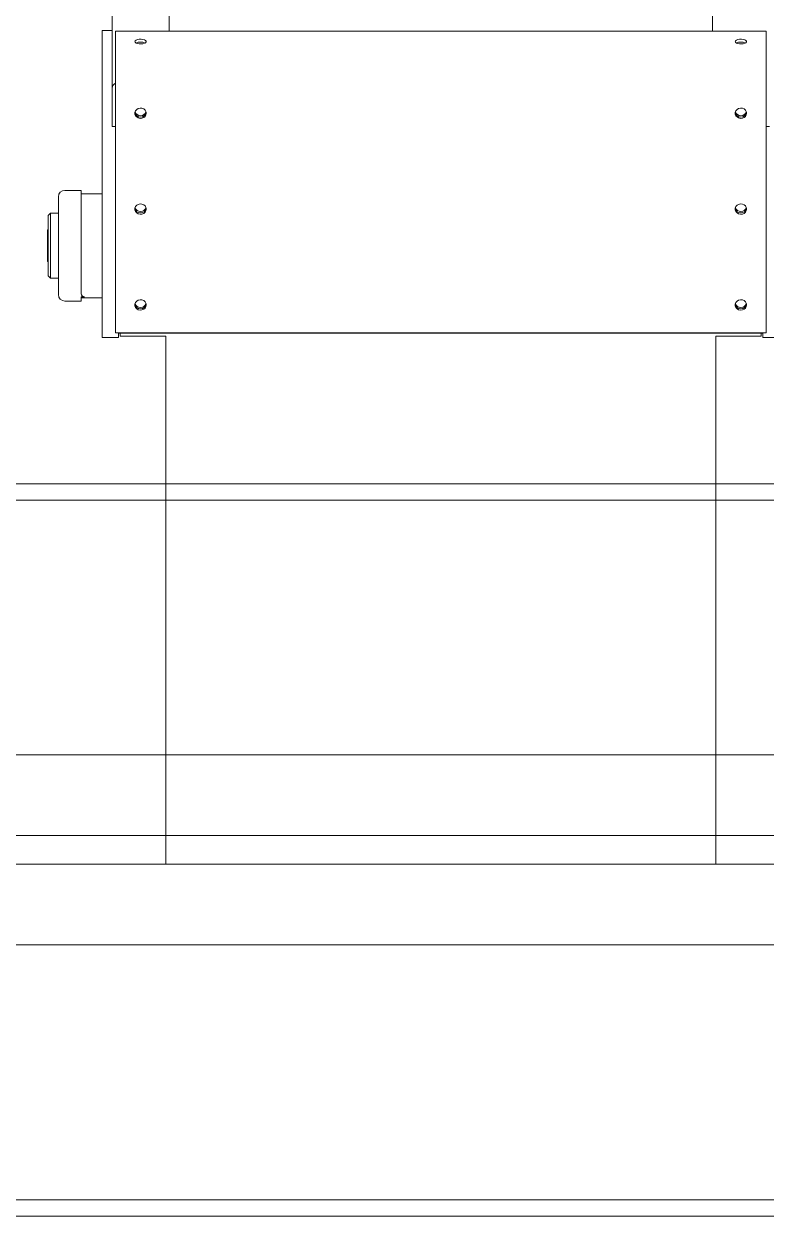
# Model space of a CAD drawing. Header units: millimetres. Extents: x -1052 to 3351, y 0 to 2015.
# Drawn here: x -113.19 to -107.73, y 1570.35 to 1579.12 of the extents above; entities that cross this region are included whole.
import ezdxf

# ---------------------------------------------------------------- set-up
doc = ezdxf.new("R2010")
doc.units = ezdxf.units.MM

msp = doc.modelspace()

# ---------------------------------------------------------------- linework, layer by layer
at = {"linetype": 'Continuous', "lineweight": 0}
for p, q in [((-112.5422, 1590.0923), (-112.5422, 1578.6487)), ((-112.1228, 1590.0834), (-112.1228, 1579.0683)), ((-108.1211, 1590.0834), (-108.1211, 1579.0683)), ((-112.6141, 1579.074), (-112.5422, 1579.074)), ((-112.6141, 1577.5802), (-112.6141, 1579.074)), ((-112.5182, 1579.0683), (-107.7257, 1579.0683)), ((-112.5182, 1579.0683), (-112.5182, 1578.724)), ((-107.7257, 1578.724), (-107.7257, 1579.0683)), ((-112.3722, 1578.9981), (-112.3744, 1578.9924)), ((-112.3744, 1578.9924), (-112.3722, 1578.9866)), ((-112.3656, 1579.0032), (-112.3722, 1578.9981)), ((-112.3722, 1578.9866), (-112.3656, 1578.9815)), ((-112.3555, 1579.0072), (-112.3656, 1579.0032)), ((-112.3656, 1578.9815), (-112.3555, 1578.9775)), ((-112.3428, 1579.0095), (-112.3555, 1579.0072)), ((-112.3555, 1578.9775), (-112.3428, 1578.9752)), ((-112.3291, 1579.01), (-112.3428, 1579.0095)), ((-112.3428, 1578.9752), (-112.3291, 1578.9747)), ((-112.3157, 1579.0086), (-112.3291, 1579.01)), ((-112.3291, 1578.9747), (-112.3157, 1578.9761)), ((-112.3041, 1579.0054), (-112.3157, 1579.0086)), ((-112.3157, 1578.9761), (-112.3041, 1578.9793)), ((-112.2956, 1579.0008), (-112.3041, 1579.0054)), ((-112.3041, 1578.9793), (-112.2956, 1578.9839)), ((-112.2912, 1578.9953), (-112.2956, 1579.0008)), ((-112.2956, 1578.9839), (-112.2912, 1578.9894)), ((-112.2912, 1578.9894), (-112.2912, 1578.9953)), ((-107.9511, 1578.9981), (-107.9533, 1578.9924)), ((-107.9533, 1578.9924), (-107.9511, 1578.9866)), ((-107.9445, 1579.0032), (-107.9511, 1578.9981)), ((-107.9511, 1578.9866), (-107.9445, 1578.9815)), ((-107.9343, 1579.0072), (-107.9445, 1579.0032)), ((-107.9445, 1578.9815), (-107.9343, 1578.9775)), ((-107.9217, 1579.0095), (-107.9343, 1579.0072)), ((-107.9343, 1578.9775), (-107.9217, 1578.9752)), ((-107.9079, 1579.01), (-107.9217, 1579.0095)), ((-107.9217, 1578.9752), (-107.9079, 1578.9747)), ((-107.8945, 1579.0086), (-107.9079, 1579.01)), ((-107.9079, 1578.9747), (-107.8945, 1578.9761)), ((-107.883, 1579.0054), (-107.8945, 1579.0086)), ((-107.8945, 1578.9761), (-107.883, 1578.9793)), ((-107.8745, 1579.0008), (-107.883, 1579.0054)), ((-107.883, 1578.9793), (-107.8745, 1578.9839)), ((-107.87, 1578.9953), (-107.8745, 1579.0008)), ((-107.8745, 1578.9839), (-107.87, 1578.9894)), ((-107.87, 1578.9894), (-107.87, 1578.9953)), ((-112.5182, 1578.6603), (-112.5182, 1578.724)), ((-107.7257, 1578.724), (-107.7257, 1578.6603)), ((-112.5422, 1578.3664), (-112.5422, 1578.6487)), ((-112.5182, 1578.6603), (-112.5182, 1576.8469)), ((-107.7257, 1576.8469), (-107.7257, 1578.6603)), ((-112.3494, 1578.4996), (-112.3609, 1578.4928)), ((-112.336, 1578.5027), (-112.3494, 1578.4996)), ((-112.3222, 1578.5017), (-112.336, 1578.5027)), ((-112.3096, 1578.4967), (-112.3222, 1578.5017)), ((-112.2994, 1578.4882), (-112.3096, 1578.4967)), ((-107.9282, 1578.4996), (-107.9398, 1578.4928)), ((-107.9149, 1578.5027), (-107.9282, 1578.4996)), ((-107.9011, 1578.5017), (-107.9149, 1578.5027)), ((-107.8885, 1578.4967), (-107.9011, 1578.5017)), ((-107.8783, 1578.4882), (-107.8885, 1578.4967)), ((-112.3694, 1578.4829), (-112.3739, 1578.4711)), ((-112.3739, 1578.4711), (-112.3739, 1578.4586)), ((-112.3739, 1578.4586), (-112.3694, 1578.4467)), ((-112.3609, 1578.4928), (-112.3694, 1578.4829)), ((-112.3694, 1578.4467), (-112.3609, 1578.4369)), ((-112.3609, 1578.4369), (-112.3494, 1578.43)), ((-112.3494, 1578.43), (-112.336, 1578.427)), ((-112.336, 1578.427), (-112.3222, 1578.428)), ((-112.3222, 1578.428), (-112.3096, 1578.433)), ((-112.3096, 1578.433), (-112.2994, 1578.4415)), ((-112.2929, 1578.4772), (-112.2994, 1578.4882)), ((-112.2994, 1578.4415), (-112.2929, 1578.4525)), ((-112.2906, 1578.4648), (-112.2929, 1578.4772)), ((-112.2929, 1578.4525), (-112.2906, 1578.4648)), ((-107.9483, 1578.4829), (-107.9528, 1578.4711)), ((-107.9528, 1578.4711), (-107.9528, 1578.4586)), ((-107.9528, 1578.4586), (-107.9483, 1578.4467)), ((-107.9398, 1578.4928), (-107.9483, 1578.4829)), ((-107.9483, 1578.4467), (-107.9398, 1578.4369)), ((-107.9398, 1578.4369), (-107.9282, 1578.43)), ((-107.9282, 1578.43), (-107.9149, 1578.427)), ((-107.9149, 1578.427), (-107.9011, 1578.428)), ((-107.9011, 1578.428), (-107.8885, 1578.433)), ((-107.8885, 1578.433), (-107.8783, 1578.4415)), ((-107.8717, 1578.4772), (-107.8783, 1578.4882)), ((-107.8783, 1578.4415), (-107.8717, 1578.4525)), ((-107.8695, 1578.4648), (-107.8717, 1578.4772)), ((-107.8717, 1578.4525), (-107.8695, 1578.4648)), ((-112.5182, 1578.3664), (-112.5422, 1578.3664)), ((-107.7257, 1578.3664), (-107.7017, 1578.3664)), ((-112.7698, 1577.8969), (-112.8896, 1577.8969)), ((-112.7698, 1577.6152), (-112.7698, 1577.8969)), ((-112.9376, 1577.1301), (-112.9376, 1577.849)), ((-112.6141, 1577.8723), (-112.7698, 1577.8723)), ((-112.3494, 1577.7938), (-112.3609, 1577.787)), ((-112.336, 1577.7969), (-112.3494, 1577.7938)), ((-112.3222, 1577.7959), (-112.336, 1577.7969)), ((-112.3096, 1577.7908), (-112.3222, 1577.7959)), ((-107.9282, 1577.7938), (-107.9398, 1577.787)), ((-107.9149, 1577.7969), (-107.9282, 1577.7938)), ((-107.9011, 1577.7959), (-107.9149, 1577.7969)), ((-107.8885, 1577.7908), (-107.9011, 1577.7959)), ((-112.9951, 1577.7292), (-113.0131, 1577.7112)), ((-113.0131, 1577.6904), (-113.0131, 1577.7112)), ((-112.9376, 1577.7292), (-112.9951, 1577.7292)), ((-112.9951, 1577.7292), (-112.9951, 1577.7067)), ((-112.9951, 1577.7067), (-112.9951, 1577.2499)), ((-112.3694, 1577.7771), (-112.3739, 1577.7653)), ((-112.3739, 1577.7653), (-112.3739, 1577.7528)), ((-112.3739, 1577.7528), (-112.3694, 1577.7409)), ((-112.3609, 1577.787), (-112.3694, 1577.7771)), ((-112.3694, 1577.7409), (-112.3609, 1577.7311)), ((-112.3609, 1577.7311), (-112.3494, 1577.7242)), ((-112.3494, 1577.7242), (-112.336, 1577.7211)), ((-112.336, 1577.7211), (-112.3222, 1577.7222)), ((-112.3222, 1577.7222), (-112.3096, 1577.7272)), ((-112.2994, 1577.7824), (-112.3096, 1577.7908)), ((-112.3096, 1577.7272), (-112.2994, 1577.7357)), ((-112.2929, 1577.7714), (-112.2994, 1577.7824)), ((-112.2994, 1577.7357), (-112.2929, 1577.7467)), ((-112.2906, 1577.759), (-112.2929, 1577.7714)), ((-112.2929, 1577.7467), (-112.2906, 1577.759)), ((-107.9483, 1577.7771), (-107.9528, 1577.7653)), ((-107.9528, 1577.7653), (-107.9528, 1577.7528)), ((-107.9528, 1577.7528), (-107.9483, 1577.7409)), ((-107.9398, 1577.787), (-107.9483, 1577.7771)), ((-107.9483, 1577.7409), (-107.9398, 1577.7311)), ((-107.9398, 1577.7311), (-107.9282, 1577.7242)), ((-107.9282, 1577.7242), (-107.9149, 1577.7211)), ((-107.9149, 1577.7211), (-107.9011, 1577.7222)), ((-107.9011, 1577.7222), (-107.8885, 1577.7272)), ((-107.8783, 1577.7824), (-107.8885, 1577.7908)), ((-107.8885, 1577.7272), (-107.8783, 1577.7357)), ((-107.8717, 1577.7714), (-107.8783, 1577.7824)), ((-107.8783, 1577.7357), (-107.8717, 1577.7467)), ((-107.8695, 1577.759), (-107.8717, 1577.7714)), ((-107.8717, 1577.7467), (-107.8695, 1577.759)), ((-113.0131, 1577.2679), (-113.0131, 1577.6904)), ((-113.0131, 1577.6082), (-113.0178, 1577.6034)), ((-113.0178, 1577.5927), (-113.0178, 1577.6034)), ((-113.0178, 1577.3757), (-113.0178, 1577.5927)), ((-112.7698, 1577.6152), (-112.7698, 1577.4568)), ((-112.6141, 1577.5006), (-112.6141, 1577.5802)), ((-112.7698, 1577.3317), (-112.7698, 1577.5051)), ((-112.6141, 1576.8491), (-112.6141, 1577.5006)), ((-113.0178, 1577.3757), (-113.0131, 1577.3709)), ((-113.0131, 1577.2679), (-112.9951, 1577.2499)), ((-112.7698, 1577.1479), (-112.7698, 1577.3317)), ((-112.9951, 1577.2499), (-112.9376, 1577.2499)), ((-112.7698, 1577.1401), (-112.7698, 1577.1479)), ((-112.7698, 1577.0822), (-112.7698, 1577.1119)), ((-112.7618, 1577.1119), (-112.7698, 1577.1119)), ((-112.7698, 1577.1067), (-112.6141, 1577.1067)), ((-112.8896, 1577.0822), (-112.7698, 1577.0822)), ((-112.3694, 1577.0713), (-112.3739, 1577.0594)), ((-112.3739, 1577.0594), (-112.3739, 1577.0469)), ((-112.3739, 1577.0469), (-112.3694, 1577.0351)), ((-112.3609, 1577.0812), (-112.3694, 1577.0713)), ((-112.3694, 1577.0351), (-112.3609, 1577.0252)), ((-112.3494, 1577.088), (-112.3609, 1577.0812)), ((-112.3609, 1577.0252), (-112.3494, 1577.0184)), ((-112.336, 1577.0911), (-112.3494, 1577.088)), ((-112.3494, 1577.0184), (-112.336, 1577.0153)), ((-112.3222, 1577.09), (-112.336, 1577.0911)), ((-112.336, 1577.0153), (-112.3222, 1577.0163)), ((-112.3096, 1577.085), (-112.3222, 1577.09)), ((-112.3222, 1577.0163), (-112.3096, 1577.0214)), ((-112.2994, 1577.0765), (-112.3096, 1577.085)), ((-112.3096, 1577.0214), (-112.2994, 1577.0298)), ((-112.2929, 1577.0655), (-112.2994, 1577.0765)), ((-112.2994, 1577.0298), (-112.2929, 1577.0409)), ((-112.2906, 1577.0532), (-112.2929, 1577.0655)), ((-112.2929, 1577.0409), (-112.2906, 1577.0532)), ((-107.9483, 1577.0713), (-107.9528, 1577.0594)), ((-107.9528, 1577.0594), (-107.9528, 1577.0469)), ((-107.9528, 1577.0469), (-107.9483, 1577.0351)), ((-107.9398, 1577.0812), (-107.9483, 1577.0713)), ((-107.9483, 1577.0351), (-107.9398, 1577.0252)), ((-107.9282, 1577.088), (-107.9398, 1577.0812)), ((-107.9398, 1577.0252), (-107.9282, 1577.0184)), ((-107.9149, 1577.0911), (-107.9282, 1577.088)), ((-107.9282, 1577.0184), (-107.9149, 1577.0153)), ((-107.9011, 1577.09), (-107.9149, 1577.0911)), ((-107.9149, 1577.0153), (-107.9011, 1577.0163)), ((-107.8885, 1577.085), (-107.9011, 1577.09)), ((-107.9011, 1577.0163), (-107.8885, 1577.0214)), ((-107.8783, 1577.0765), (-107.8885, 1577.085)), ((-107.8885, 1577.0214), (-107.8783, 1577.0298)), ((-107.8717, 1577.0655), (-107.8783, 1577.0765)), ((-107.8783, 1577.0298), (-107.8717, 1577.0409)), ((-107.8695, 1577.0532), (-107.8717, 1577.0655)), ((-107.8717, 1577.0409), (-107.8695, 1577.0532)), ((-112.6141, 1576.8145), (-112.6141, 1576.8491)), ((-112.5182, 1576.8469), (-107.7257, 1576.8469)), ((-112.4943, 1576.8469), (-112.4943, 1576.8461)), ((-112.1708, 1576.8461), (-112.4943, 1576.8461)), ((-112.4943, 1576.8461), (-112.4943, 1576.8145)), ((-112.4823, 1576.8244), (-112.4823, 1576.8461)), ((-107.7616, 1576.8461), (-112.4823, 1576.8461)), ((-112.162, 1576.8469), (-112.1708, 1576.8461)), ((-108.0819, 1576.8469), (-108.0731, 1576.8461)), ((-108.0731, 1576.8461), (-107.7496, 1576.8461)), ((-107.7616, 1576.8461), (-107.7616, 1576.8244)), ((-107.7496, 1576.8469), (-107.7496, 1576.8461)), ((-107.7496, 1576.8145), (-107.7496, 1576.8461)), ((-112.6141, 1576.8145), (-112.4943, 1576.8145)), ((-112.4823, 1576.8244), (-112.1468, 1576.8244)), ((-112.1468, 1576.8244), (-112.1468, 1572.9358)), ((-107.7616, 1576.8244), (-108.0971, 1576.8244)), ((-108.0971, 1576.8244), (-108.0971, 1572.9358)), ((-107.7496, 1576.8145), (-107.6298, 1576.8145)), ((-121.4468, 1575.737), (-104.9845, 1575.737)), ((-121.4468, 1575.6172), (-104.9845, 1575.6172)), ((-115.4078, 1573.7405), (-104.5778, 1573.7405)), ((-118.7599, 1573.1467), (-104.5778, 1573.1467)), ((-104.5778, 1572.9358), (-118.7599, 1572.9358)), ((-112.1468, 1572.9358), (-108.0971, 1572.9358)), ((-115.4078, 1572.342), (-104.5778, 1572.342)), ((-121.4468, 1570.4652), (-104.9845, 1570.4652)), ((-121.4468, 1570.3454), (-104.9845, 1570.3454))]:
    msp.add_line(p, q, dxfattribs=at)
for centre, radius, start, end in [((-112.3325, 1578.9121), 0.0769, 64.4682, 115.5318), ((-112.3325, 1578.9111), 0.0778, 64.78266, 115.21734), ((-107.9114, 1578.9122), 0.0768, 64.44474, 115.55526), ((-107.9114, 1578.9111), 0.0778, 64.78235, 115.21765), ((-112.499, 1578.6477), 0.0432, 116.40449, 178.59944), ((-112.3325, 1578.4784), 0.0424, 191.54471, 348.45529), ((-112.3325, 1578.4784), 0.0424, 191.54414, 348.45586), ((-112.3325, 1578.4894), 0.0429, 199.63694, 340.36306), ((-107.9114, 1578.4784), 0.0424, 191.54437, 348.45563), ((-107.9114, 1578.4894), 0.0429, 199.63674, 340.36326), ((-112.8896, 1577.849), 0.0479, 90, 180), ((-112.3325, 1577.7726), 0.0424, 191.54198, 348.45802), ((-112.3325, 1577.7836), 0.0429, 199.63694, 340.36306), ((-107.9114, 1577.7726), 0.0424, 191.54164, 348.45836), ((-107.9114, 1577.7836), 0.0429, 199.63674, 340.36326), ((-112.8896, 1577.1301), 0.0479, 180, 270), ((-112.3325, 1577.0667), 0.0424, 191.54198, 348.45802), ((-112.3325, 1577.0777), 0.0429, 199.63727, 340.36273), ((-107.9114, 1577.0667), 0.0424, 191.54164, 348.45836), ((-107.9114, 1577.0777), 0.0429, 199.63674, 340.36326)]:
    msp.add_arc(centre, radius, start, end, dxfattribs=at)
for points, knots in [([(-112.7698, 1577.1401), (-112.7698, 1577.1386), (-112.7694, 1577.1311), (-112.7651, 1577.1223), (-112.758, 1577.1156), (-112.7524, 1577.1131), (-112.7495, 1577.1125), (-112.7481, 1577.1122), (-112.7468, 1577.1121), (-112.7461, 1577.1121), (-112.7459, 1577.1121)], [0, 0, 0, 0, 0.331374, 1.668435, 2.383445, 2.603171, 2.656054, 2.703401, 2.732489, 2.749078, 2.749078, 2.749078, 2.749078]), ([(-112.7459, 1577.1121), (-112.7459, 1577.1121), (-112.7467, 1577.1121), (-112.7494, 1577.112), (-112.7549, 1577.1119), (-112.7595, 1577.1119), (-112.7618, 1577.1119)], [0, 0, 0, 0, 0.007985, 0.231998, 0.657431, 1.079648, 1.079648, 1.079648, 1.079648])]:
    msp.add_open_spline(points, degree=3, knots=knots, dxfattribs=at)

doc.saveas('drawing.dxf')
